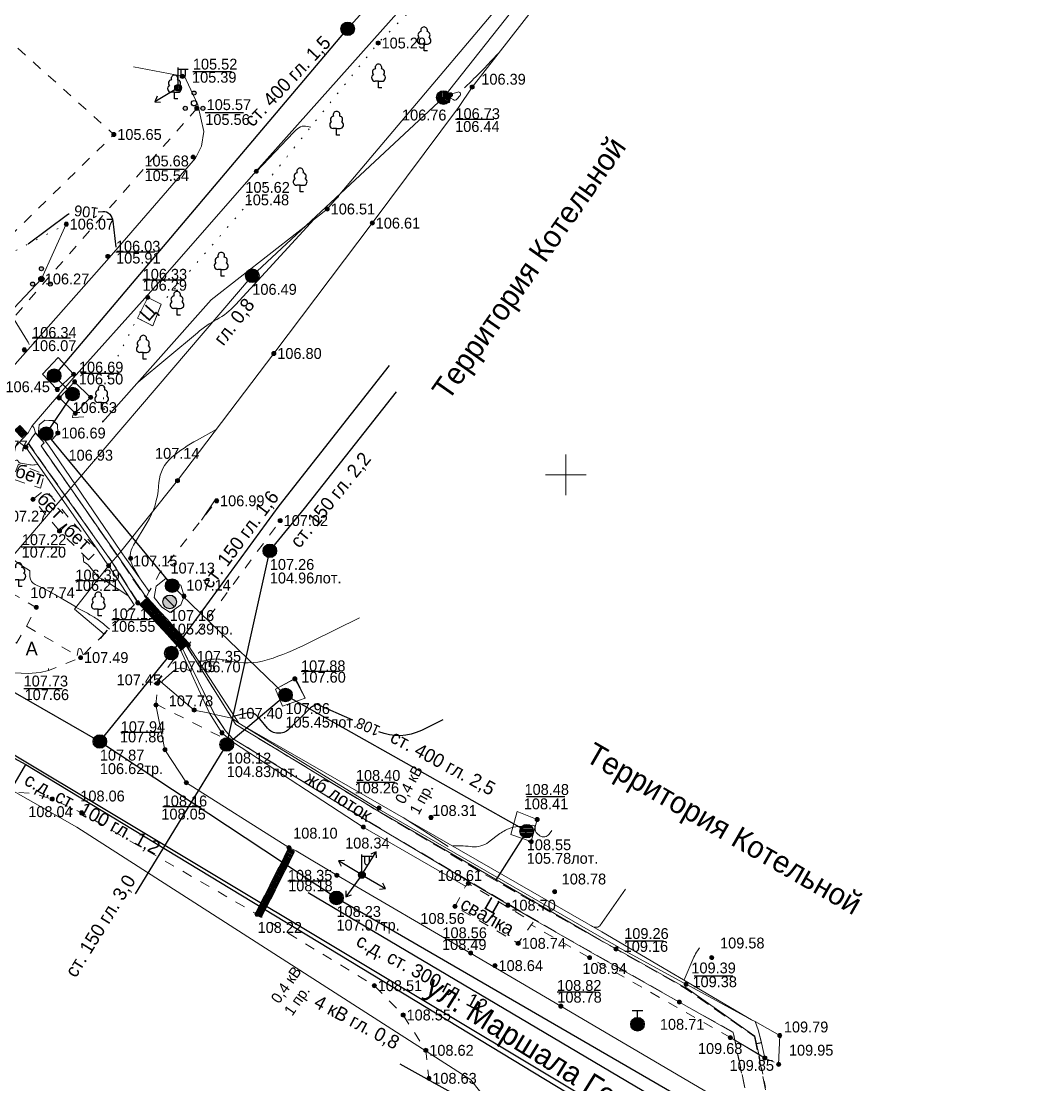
# Model space of a CAD drawing. Header units: metres. Extents: x 23748 to 47763, y 22346 to 44826.
# Drawn here: x 23909.9 to 23985.1, y 22655.1 to 22733.4 of the extents above; entities that cross this region are included whole.
import ezdxf

# ---------------------------------------------------------------- set-up
doc = ezdxf.new("R2010")
doc.units = ezdxf.units.M
for name, pattern in [('g5_01_5x1_5', [3, 1.5, -1.5]), ('g5_01x1', [2, 1, -1]), ('g5_02x1', [3, 2, -1]), ('g5_366', [1.7, 0.2, -1.5])]:
    doc.linetypes.add(name, pattern=pattern)
for name, color, linetype in [('02_Сетка', 7, 'Continuous'), ('06_Инженерно-технические сооружения', 7, 'Continuous'), ('07_Объекты электропередачи', 7, 'Continuous'), ('10_Границы покрытий и угодий', 7, 'Continuous'), ('11_Гидрография', 7, 'Continuous'), ('12_Рельеф', 7, 'Continuous'), ('13_Растительность', 7, 'Continuous'), ('14_Ограждения', 7, 'Continuous'), ('17_Топонимика', 7, 'Continuous'), ('19_Горизонтали', 7, 'Continuous'), ('30_Канализация', 7, 'Continuous'), ('31_Водопровод', 7, 'Continuous'), ('33_Газопровод', 7, 'Continuous'), ('35_Телефон', 7, 'Continuous'), ('38_Кабели высокого напряжения', 7, 'Continuous'), ('44_Крышки колодцев', 7, 'Continuous'), ('45_Номера колодцев', 7, 'Continuous'), ('61_Отметки высоты поверхности', 7, 'Continuous')]:
    doc.layers.add(name, color=color, linetype=linetype)
doc.styles.add('LIKE11', font='bm431.shx')
doc.styles.add('LIKE14', font='p131.shx')
doc.styles.add('LIKE17', font='d431.shx')
doc.styles.add('LIKE32', font='peteri.shx')
doc.styles.add('LIKE36', font='pragmai.shx')
doc.styles.add('Line_GUGK', font='bm431.ttf', dxfattribs={"height": 1})
doc.styles.get("Standard").update_dxf_attribs({"font": 'SPDS.shx', "oblique": 15, "height": 2})
doc.linetypes.add('g5_084b', pattern='A,0.001,[18,GUGK_2005.shx,S=10,R=180.000005,X=0,Y=0],1,[18,GUGK_2005.shx,S=30,R=180.000005,X=0,Y=0],1', length=2.001)
doc.linetypes.add('g5_119_1', pattern='A,8,-2,[31,GUGK_2005.shx,S=0.2,R=0,X=0,Y=0],0.7,[31,GUGK_2005.shx,S=0.16,R=0,X=0,Y=0],6.6,[31,GUGK_2005.shx,S=0.16,R=180.000005,X=0,Y=0],0.7,[31,GUGK_2005.shx,S=0.2,R=180.000005,X=0,Y=0],-2', length=20)
doc.linetypes.add('g5_122_g', pattern='A,2,-2,3,-0.6,["Г",Line_GUGK,S=2,R=0,X=0,Y=-1],-2.8,3,-2,8,-2,8,-2,6', length=41.4)
doc.linetypes.add('g5_122_k', pattern='A,2,-2,3,-0.6,["К",Line_GUGK,S=2,R=0,X=0,Y=-1],-3,3,-2,8,-2,8,-2,6', length=41.6)
doc.linetypes.add('g5_122_kl', pattern='A,2,-2,3,-0.6,["Кл",Line_GUGK,S=2,R=0,X=0,Y=-1],-5,3,-2,8,-2,8,-2,6', length=43.6)
doc.linetypes.add('g5_122_v', pattern='A,2,-2,3,-0.6,["В",Line_GUGK,S=2,R=0,X=0,Y=-1],-2.8,3,-2,8,-2,8,-2,6', length=41.4)
doc.linetypes.add('g5_133_t', pattern='A,4,[27,GUGK_2005.shx,S=0.8,R=0,X=0,Y=0],4,-2', length=10)
doc.linetypes.add('g5_474_1a', pattern='A,2,-0.5,[28,GUGK_2005.shx,S=2,R=0,X=0,Y=0],-0.5,2', length=5)
doc.linetypes.add('g5_476_3', pattern='A,2.5,[30,GUGK_2005.shx,S=2,R=0,X=0,Y=0],5,[30,GUGK_2005.shx,S=2,R=180.000005,X=0,Y=0],2.5', length=10)

# ---------------------------------------------------------------- blocks, each defined once
blk = doc.blocks.new('g5_115_1')
at = {"color": 0, "flags": 128}
for points in [[(0, 0), (4, 0)], [(3.29, -0.5), (4, 0), (3.29, 0.5)]]:
    blk.add_lwpolyline(points, dxfattribs=at)
blk = doc.blocks.new('g5_128a')
h = blk.add_hatch(color=255)
h.paths.add_polyline_path([(-0.325, 0.425), (-0.675, 0.425), (-0.675, -0.425), (-0.325, -0.425)])
h.paths.add_polyline_path([(0.175, 0.425), (-0.175, 0.425), (-0.175, -0.425), (0.175, -0.425)])
h.paths.add_polyline_path([(0.675, 0.425), (0.325, 0.425), (0.325, -0.425), (0.675, -0.425)])
at = {"color": 0, "flags": 128}
blk.add_lwpolyline([(-0.75, -0.5), (0.75, -0.5), (0.75, 0.5), (-0.75, 0.5)], close=True, dxfattribs=at)
for points in [[(-0.25, -0.5), (-0.25, 0.5)], [(0.25, -0.5), (0.25, 0.5)]]:
    blk.add_lwpolyline(points, dxfattribs=at)
blk = doc.blocks.new('g5_304_4')
h = blk.add_hatch(color=255)
edge = h.paths.add_edge_path()
edge.add_arc((0, 0), 0.925, 0, 360)
at = {"color": 0}
for p, q in [((-0.8, 2), (0.8, 2)), ((0, 1), (0, 2))]:
    blk.add_line(p, q, dxfattribs=at)
blk.add_circle((0, 0), 1, dxfattribs=at)
blk = doc.blocks.new('g5_110_1c')
h = blk.add_hatch(color=255)
edge = h.paths.add_edge_path()
edge.add_arc((0, 0), 0.425, 0, 360)
edge = h.paths.add_edge_path(flags=16)
edge.add_arc((0, 0), 0.195, 0, 360)
h = blk.add_hatch(color=0)
edge = h.paths.add_edge_path()
edge.add_arc((0, 0), 0.12, 0, 360)
at = {"color": 0}
for p, q in [((0, 0.5), (0, 3)), ((0, 2.75), (1.5, 2.75))]:
    blk.add_line(p, q, dxfattribs=at)
at = {"color": 0, "flags": 128}
blk.add_lwpolyline([(0.4, 2.75), (0.4, 1.86, 1.040016), (1.1, 1.86), (1.1, 2.75)], format="xyb", dxfattribs=at)
at = {"color": 0}
for radius in [0.5, 0.12]:
    blk.add_circle((0, 0), radius, dxfattribs=at)
blk = doc.blocks.new('g5_117v')
h = blk.add_hatch(color=255)
h.paths.add_polyline_path([(-0.92, 0.07), (0.92, 0.07, 0.921954)])
h.paths.add_polyline_path([(0.92, -0.07), (-0.92, -0.07, 0.921954)])
at = {"color": 0}
blk.add_line((-1, 0), (1, 0), dxfattribs=at)
blk.add_circle((0, 0), 1, dxfattribs=at)
at = {"style": 'LIKE11', "flags": 8}
for tag, p in [('Номер', (0, 1.7)), ('Отметка кольца люка', (0, -2.8)), ('Отметка земли (возле него)', (0, -4.8)), ('Верх прокладки', (0, -6.8)), ('Низ прокладки', (0, -8.8))]:
    blk.add_attdef(tag, p, '', height=1.6, dxfattribs=at)
blk = doc.blocks.new('g5_117kl')
h = blk.add_hatch(color=255)
h.paths.add_polyline_path([(0.84, 0.4, 0.633652), (-0.84, 0.4)])
h.paths.add_polyline_path([(-0.89, 0.24, 0.067116), (-0.93, 0, 0.067116), (-0.89, -0.24), (0.89, -0.24, 0.067116), (0.93, 0, 0.067116), (0.89, 0.24)])
h.paths.add_polyline_path([(-0.84, -0.4, 0.633652), (0.84, -0.4)])
at = {"color": 0}
for p, q in [((-0.95, 0.32), (0.95, 0.32)), ((-0.95, -0.32), (0.95, -0.32))]:
    blk.add_line(p, q, dxfattribs=at)
blk.add_circle((0, 0), 1, dxfattribs=at)
at = {"style": 'LIKE11', "flags": 8}
for tag, p in [('Номер', (0, 1.7)), ('Отметка кольца люка', (0, -2.8)), ('Отметка земли (возле него)', (0, -4.8)), ('Верх прокладки', (0, -6.8)), ('Низ прокладки', (0, -8.8))]:
    blk.add_attdef(tag, p, '', height=1.6, dxfattribs=at)
blk = doc.blocks.new('g5_117kb')
h = blk.add_hatch(color=255)
h.paths.add_polyline_path([(0.07, 0.07), (0.92, 0.07, 0.367426), (0.07, 0.92)])
h.paths.add_polyline_path([(-0.08, 0.92, 0.367426), (-0.92, 0.07), (-0.08, 0.07)])
h.paths.add_polyline_path([(-0.08, -0.08), (-0.92, -0.08, 0.367426), (-0.08, -0.92)])
h.paths.add_polyline_path([(0.07, -0.92, 0.367426), (0.92, -0.08), (0.07, -0.08)])
at = {"color": 0, "flags": 128}
for points in [[(-1, 0), (1, 0)], [(0, 1), (0, -1)]]:
    blk.add_lwpolyline(points, dxfattribs=at)
at = {"color": 0}
blk.add_circle((0, 0), 1, dxfattribs=at)
at = {"style": 'LIKE11', "flags": 8}
for tag, p in [('Номер', (0, 1.7)), ('Отметка кольца люка', (0, -2.8)), ('Отметка земли (возле него)', (0, -4.8)), ('Верх прокладки', (0, -6.8)), ('Низ прокладки', (0, -8.8))]:
    blk.add_attdef(tag, p, '', height=1.6, dxfattribs=at)
blk = doc.blocks.new('g5_117')
h = blk.add_hatch(color=255)
h.paths.add_polyline_path([(-0.6, 0.7), (0.7, -0.6, 0.177899), (0.93, 0, 0.639215)])
h.paths.add_polyline_path([(-0.7, 0.6, 0.177899), (-0.93, 0, 0.639215), (0.6, -0.7)])
at = {"color": 0, "flags": 128}
blk.add_lwpolyline([(0.71, -0.71), (-0.71, 0.71)], dxfattribs=at)
at = {"color": 0}
blk.add_circle((0, 0), 1, dxfattribs=at)
at = {"style": 'LIKE11', "flags": 8}
for tag, p, height in [('Номер', (0, 1.7), 1.6), ('Текст', (1.78, -0.8), 2), ('Отметка кольца люка', (0, -2.8), 1.6), ('Отметка земли (возле него)', (0, -4.8), 1.6), ('Верх прокладки', (0, -6.8), 1.6), ('Низ прокладки', (0, -8.8), 1.6)]:
    blk.add_attdef(tag, p, '', height=height, dxfattribs=at)
blk = doc.blocks.new('g5_388_1')
at = {"color": 0, "flags": 128}
blk.add_lwpolyline([(0, 0.99), (0.51, 0.99, 0.798042), (0.73, 1.95, 0.636328), (0.46, 2.81, 0.533064), (0, 3.5, 0.533064), (-0.46, 2.81, 0.636328), (-0.73, 1.95, 0.798042), (-0.51, 0.99)], format="xyb", dxfattribs=at)
for points in [[(0, 0.99), (-0.51, 0.99)], [(0.5, 0), (0, 0), (0, 0.99)]]:
    blk.add_lwpolyline(points, dxfattribs=at)
at = {"style": 'LIKE11', "flags": 8}
for tag, p in [('Описание', (-14.19, 0.84)), ('Метрические данные', (1.49, 0.46))]:
    blk.add_attdef(tag, p, '', height=2, dxfattribs=at)
blk = doc.blocks.new('g5_117sv')
h = blk.add_hatch(color=255)
h.paths.add_polyline_path([(-0.08, 0.92, 0.390634), (-0.93, 0, 0.11106), (-0.84, -0.4), (-0.08, 0.04)])
h.paths.add_polyline_path([(0.07, 0.04), (0.84, -0.4, 0.11106), (0.92, 0, 0.390634), (0.07, 0.92)])
h.paths.add_polyline_path([(-0.76, -0.53, 0.524447), (0.76, -0.53), (0, -0.09)])
at = {"color": 0, "flags": 128}
for points in [[(0, 1), (0, 0)], [(0, 0), (-0.87, -0.5)], [(0.87, -0.5), (0, 0)]]:
    blk.add_lwpolyline(points, dxfattribs=at)
at = {"color": 0}
blk.add_circle((0, 0), 1, dxfattribs=at)
at = {"style": 'LIKE11', "flags": 8}
for tag, p in [('Номер', (0, 1.7)), ('Отметка кольца люка', (0, -2.8)), ('Отметка земли (возле него)', (0, -4.8)), ('Верх прокладки', (0, -6.8)), ('Низ прокладки', (0, -8.8))]:
    blk.add_attdef(tag, p, '', height=1.6, dxfattribs=at)
blk = doc.blocks.new('g5_395_1')
h = blk.add_hatch(color=0)
h.paths.add_polyline_path([(0.3, 1.5, 1), (-0.3, 1.5, 1)])
h.paths.add_polyline_path([(-1.6, -0.75, 1), (-1, -0.75, 1)])
h.paths.add_polyline_path([(1.6, -0.75, 1), (1, -0.75, 1)])
at = {"color": 0}
for centre, radius in [((0, 1.5), 0.3), ((0, 0), 0.4), ((-1.3, -0.75), 0.3), ((1.3, -0.75), 0.3)]:
    blk.add_circle(centre, radius, dxfattribs=at)
blk = doc.blocks.new('g5_475_5')
at = {"color": 0, "flags": 128}
blk.add_lwpolyline([(0, -0.8), (0, 0.8)], dxfattribs=at)
blk = doc.blocks.new('g5_118')
h = blk.add_hatch(color=255)
edge = h.paths.add_edge_path()
edge.add_arc((0, 0), 0.925, 0, 360)
at = {"color": 0}
blk.add_circle((0, 0), 1, dxfattribs=at)
at = {"style": 'LIKE11', "flags": 8}
for tag, p in [('Номер', (0, 1.7)), ('Отметка кольца люка', (0, -2.8)), ('Отметка земли (возле него)', (0, -4.8)), ('Верх прокладки', (0, -6.8)), ('Низ прокладки', (0, -8.8))]:
    blk.add_attdef(tag, p, '', height=1.6, dxfattribs=at)
blk = doc.blocks.new('g5_012')
at = {"color": 92, "linetype": 'ByBlock', "lineweight": -2}
for p, q in [((0, -3), (0, 3)), ((-3, 0), (3, 0))]:
    blk.add_line(p, q, dxfattribs=at)
blk = doc.blocks.new('g5_330')
at = {"linetype": 'ByBlock'}
blk.add_hatch(color=0, dxfattribs=at).paths.add_polyline_path([(-0.3, 0, 1), (0.3, 0, 1)])
at = {"color": 0, "linetype": 'ByBlock', "lineweight": -2}
blk.add_circle((0, 0), 0.3, dxfattribs=at)
at = {"color": 0, "linetype": 'ByBlock', "lineweight": 15, "flags": 12}
for tag, p in [('number', (-7.62, -0.8)), ('z', (0.5, -0.8))]:
    blk.add_attdef(tag, p, '', height=1.6, dxfattribs=at)

msp = doc.modelspace()

# ---------------------------------------------------------------- linework, layer by layer
at = {"layer": '06_Инженерно-технические сооружения', "color": 7, "linetype": 'Continuous', "lineweight": 20, "ltscale": 0.5, "flags": 128}
for points in [[(23940.673, 22728.119), (23941.112, 22728.204), (23941.515, 22727.974), (23941.45, 22727.42), (23940.97, 22727.298), (23940.562, 22727.551), (23940.673, 22728.119)], [(23919.218, 22713.059), (23920.22, 22712.564), (23919.606, 22710.955), (23918.458, 22711.537), (23919.218, 22713.059)], [(23909.768, 22702.398), (23909.869, 22702.308), (23910.247, 22702.037), (23910.408, 22702.297), (23910.43, 22702.326), (23910.738, 22702.792), (23910.95, 22703.094), (23910.827, 22703.475), (23910.7, 22703.603)], [(23911.516, 22702.602), (23911.606, 22702.604), (23912.218, 22702.619), (23912.606, 22703.073), (23912.587, 22703.704), (23912.248, 22703.996), (23911.635, 22704.02), (23911.219, 22703.682), (23911.141, 22702.953), (23911.516, 22702.602)], [(23911.385, 22702.136), (23911.597, 22702.345), (23910.95, 22703.094)], [(23910.247, 22702.037), (23915.552, 22694.441), (23916.334, 22693.305), (23916.346, 22693.287), (23918.212, 22690.414)], [(23918.487, 22690.572), (23916.577, 22693.583), (23911.884, 22700.227), (23910.408, 22702.297)], [(23911.385, 22702.136), (23916.991, 22694.055), (23919.093, 22690.992)], [(23911.606, 22702.604), (23911.915, 22702.188), (23917.229, 22694.363), (23919.332, 22691.405)], [(23919.682, 22690.976), (23919.847, 22691.801), (23920.551, 22692.359), (23921.661, 22691.871), (23921.893, 22691.066), (23921.668, 22690.419), (23920.878, 22689.852), (23920.254, 22690.263), (23919.682, 22690.976)], [(23922.071, 22687.433), (23921.892, 22687.674), (23919.093, 22690.992)], [(23921.75, 22687.25), (23921.662, 22687.333), (23918.487, 22690.572)], [(23942.623, 22669.723), (23935.086, 22674.061), (23925.54, 22680.286), (23924.686, 22681.003), (23923.774, 22682.438), (23921.644, 22687.117)], [(23921.75, 22687.25), (23924.131, 22682.353), (23924.937, 22681.152), (23925.454, 22680.581), (23935.45, 22674.471), (23942.861, 22670.065), (23947.768, 22667.18), (23951.957, 22664.789), (23962.324, 22658.948), (23962.44, 22658.38)], [(23963.688, 22659.876), (23963.951, 22659.751), (23964.16, 22659.141), (23964.401, 22658.196), (23964.046, 22658.13), (23963.929, 22658.66), (23958.761, 22662.289), (23958.74, 22662.287), (23953.755, 22665.064), (23953.709, 22665.092), (23952.517, 22665.765), (23936.165, 22675.258), (23925.708, 22681.625), (23925.418, 22682.088), (23922.071, 22687.433), (23922.208, 22687.454)], [(23963.951, 22659.751), (23963.688, 22659.876), (23958.904, 22662.466), (23958.891, 22662.478), (23953.857, 22665.223), (23953.814, 22665.265), (23952.627, 22665.943), (23936.247, 22675.388), (23925.929, 22681.72), (23922.208, 22687.454)], [(23928.634, 22684.222), (23930.094, 22685.019), (23930.81, 22683.549)], [(23945.944, 22673.514), (23947.461, 22672.99), (23947.894, 22674.619), (23946.43, 22675.218), (23945.944, 22673.514)], [(23964.411, 22658.184), (23964.179, 22659.138), (23963.951, 22659.751)], [(23964.658, 22657.059), (23964.206, 22657.338), (23964.167, 22657.358), (23962.457, 22658.371), (23962.44, 22658.38), (23962.118, 22658.562)], [(23964.658, 22657.059), (23964.411, 22658.184), (23964.048, 22658.112), (23964.206, 22657.338)]]:
    msp.add_lwpolyline(points, dxfattribs=at)
at = {"layer": '06_Инженерно-технические сооружения', "color": 7, "linetype": 'g5_01x1', "lineweight": 20, "ltscale": 0.5, "flags": 128}
for points in [[(23962.44, 22658.38), (23965.625, 22643.135)], [(23964.206, 22657.338), (23967.256, 22642.064)]]:
    msp.add_lwpolyline(points, dxfattribs=at)
at = {"layer": '10_Границы покрытий и угодий', "color": 7, "linetype": 'Continuous', "lineweight": 20, "ltscale": 0.5, "flags": 128}
for points in [[(23927.21, 22722.344), (23937.961, 22734.399), (23941.797, 22738.693), (23945.292, 22742.661), (23946.591, 22744.149), (23955.434, 22754.334), (23962.959, 22762.804), (23966.97, 22767.284), (23965.217, 22771.27), (23963.519, 22775.298), (23955.967, 22773.473), (23954.565, 22772.97), (23950.126, 22770.977)], [(23921.887, 22729.438), (23922.916, 22727.228), (23923.361, 22725.264), (23923.185, 22724.202), (23922.728, 22723.303), (23916.378, 22715.973), (23910.215, 22708.993), (23899.83, 22697.323), (23895.586, 22694.519), (23894.022, 22694.365), (23891.547, 22694.818), (23889.732, 22695.769)], [(23911.924, 22685.596), (23911.293, 22685.443), (23910.414, 22685.371), (23909.893, 22685.395), (23908.885, 22685.441), (23907.822, 22685.611), (23906.875, 22685.912), (23905.254, 22686.798), (23903.355, 22688.76), (23902.544, 22690.69), (23902.45, 22692.776), (23902.562, 22693.405), (23903.732, 22695.568), (23904.336, 22696.325), (23909.768, 22702.398), (23909.975, 22702.624), (23910.406, 22703.081), (23910.7, 22703.603), (23913.725, 22707.112), (23919.44, 22713.487), (23927.21, 22722.344)], [(23984.907, 22640.13), (23969.679, 22649.105), (23969.175, 22649.394), (23949.634, 22660.877), (23942.989, 22664.787), (23933.141, 22670.519), (23930.155, 22672.314), (23929.619, 22672.553), (23922.063, 22677.325), (23920.482, 22679.759), (23919.827, 22683.055)], [(23962.118, 22658.562), (23964.658, 22657.059)]]:
    msp.add_lwpolyline(points, dxfattribs=at)
at = {"layer": '10_Границы покрытий и угодий', "color": 7, "linetype": 'g5_01_5x1_5', "lineweight": 20, "ltscale": 0.5, "flags": 128}
for points in [[(23909.66, 22731.402), (23916.726, 22725.053), (23906.3, 22714.848), (23897.678, 22706.966), (23891.891, 22711.564)], [(23922.838, 22726.979), (23914.305, 22717.236), (23908.365, 22710.445), (23898.393, 22699.108), (23897.048, 22698.035), (23894.629, 22697.491), (23891.331, 22698.435)], [(23911.32, 22699.01), (23911.623, 22700.055), (23909.692, 22700.786), (23909.289, 22699.69), (23911.32, 22699.01)], [(23912.648, 22695.942), (23913.586, 22696.621), (23911.687, 22698.912), (23910.769, 22698.19), (23912.648, 22695.942)], [(23919.093, 22690.992), (23919.332, 22691.405), (23920.081, 22692.745), (23924.294, 22698.085)], [(23914.863, 22693.728), (23912.723, 22695.855), (23913.586, 22696.621), (23915.552, 22694.441), (23914.863, 22693.728)], [(23921.892, 22687.674), (23922.071, 22687.433), (23922.208, 22687.454), (23928.974, 22696.628)], [(23910.297, 22688.844), (23911.013, 22690.233), (23905.842, 22693.248), (23905.184, 22692.093), (23904.35, 22690.665), (23909.567, 22687.61), (23910.297, 22688.844)], [(23911.916, 22685.739), (23911.924, 22685.596), (23914.274, 22686.542), (23916.009, 22688.258), (23918.212, 22690.414), (23918.487, 22690.572)], [(23910.297, 22688.844), (23914.274, 22686.542)], [(23919.827, 22683.055), (23919.937, 22684.654), (23920.009, 22684.892), (23921.644, 22687.117), (23921.662, 22687.333)], [(23919.827, 22683.055), (23919.998, 22683.03), (23924.657, 22680.684), (23925.54, 22680.286)], [(23903.798, 22676.184), (23904.844, 22676.486), (23907.54, 22676.742), (23910.76, 22676.55), (23912.186, 22676.125), (23914.35, 22675.11), (23927.264, 22667.654), (23935.906, 22662.387), (23938.025, 22660.227), (23939.699, 22657.626), (23939.922, 22655.564)], [(23941.843, 22668.223), (23942.623, 22669.723), (23942.827, 22669.917), (23947.596, 22667.045), (23947.458, 22666.872), (23946.493, 22665.501), (23941.843, 22668.223)], [(23962.118, 22658.562), (23951.754, 22664.453), (23947.458, 22666.872)], [(23964.658, 22657.059), (23965.674, 22656.591)]]:
    msp.add_lwpolyline(points, dxfattribs=at)
at = {"layer": '11_Гидрография', "color": 92, "linetype": 'g5_02x1', "lineweight": 20, "ltscale": 0.5, "flags": 128}
for points in [[(23910.738, 22702.792), (23910.962, 22703.063), (23911.584, 22702.349), (23911.365, 22702.133), (23916.977, 22694.05), (23916.983, 22694.045), (23919.043, 22690.996)], [(23918.513, 22690.594), (23916.586, 22693.594), (23916.567, 22693.615), (23910.43, 22702.326)], [(23919.043, 22690.996), (23922.058, 22687.44), (23925.41, 22682.09), (23925.703, 22681.621), (23935.972, 22675.365), (23943.425, 22670.935), (23949.827, 22667.256), (23953.699, 22665.087), (23958.819, 22662.186), (23963.907, 22658.645)], [(23962.335, 22658.954), (23958.37, 22661.179), (23953.405, 22664.003), (23949.174, 22666.392), (23942.926, 22670.054), (23935.579, 22674.417), (23925.453, 22680.595), (23924.946, 22681.155), (23924.166, 22682.344), (23921.756, 22687.252), (23918.513, 22690.594)], [(23965.644, 22643.116), (23962.457, 22658.371), (23962.335, 22658.954)], [(23963.907, 22658.645), (23964.167, 22657.358), (23967.252, 22642.065)]]:
    msp.add_lwpolyline(points, dxfattribs=at)
at = {"layer": '12_Рельеф', "color": 7, "linetype": 'g5_366', "lineweight": 20, "ltscale": 0.5, "flags": 128}
for points in [[(23915.89, 22703.879), (23915.993, 22706.723), (23918.458, 22711.537), (23919.606, 22710.955), (23920.22, 22712.564), (23928.166, 22721.785), (23936.184, 22731.786), (23938.55, 22734.162), (23948.566, 22742.597), (23957.077, 22754.022), (23959.432, 22757.824), (23965.763, 22765.729), (23967.158, 22767.25), (23979.148, 22778.756)], [(23897.678, 22706.966), (23906.3, 22714.848), (23913.22, 22718.454)]]:
    msp.add_lwpolyline(points, dxfattribs=at)
at = {"layer": '12_Рельеф', "color": 7, "linetype": 'g5_084b', "lineweight": 20, "ltscale": 0.5, "flags": 128}
for points in [[(23979.518, 22772.435), (23970.189, 22762.586), (23962.498, 22755.78), (23960.769, 22754.071), (23959.7, 22751.804), (23954.5, 22746.683), (23950.81, 22741.334), (23932.441, 22719.567), (23923.889, 22712.876), (23915.89, 22703.879)], [(23913.22, 22718.454), (23911.39, 22714.418), (23907.328, 22710.134), (23900.388, 22703.04), (23895.59, 22699.898), (23890.701, 22701.866)]]:
    msp.add_lwpolyline(points, dxfattribs=at)
at = {"layer": '14_Ограждения', "color": 7, "linetype": 'g5_476_3', "lineweight": 20, "ltscale": 0.5, "flags": 128}
msp.add_lwpolyline([(23979.518, 22772.435), (23970.189, 22762.586), (23963.577, 22755.673), (23961.929, 22753.412), (23960.23, 22751.31), (23950.638, 22738.558), (23949.626, 22736.936), (23943.107, 22728.547), (23942.11, 22727.052), (23935.757, 22718.529), (23928.507, 22708.93), (23921.409, 22699.567), (23917.229, 22694.363), (23916.991, 22694.055), (23916.983, 22694.045), (23916.586, 22693.594), (23916.577, 22693.583), (23916.334, 22693.305), (23913.818, 22690.102), (23916.009, 22688.258)], dxfattribs=at)
at = {"layer": '14_Ограждения', "color": 7, "linetype": 'g5_474_1a', "lineweight": 20, "ltscale": 0.5, "flags": 128}
msp.add_lwpolyline([(23920.009, 22684.892), (23922.636, 22682.681), (23923.774, 22682.438), (23924.131, 22682.353), (23924.166, 22682.344), (23925.41, 22682.09), (23925.418, 22682.088), (23925.929, 22681.72), (23952.662, 22666.351), (23963.688, 22659.876), (23963.951, 22659.751), (23965.759, 22658.72), (23965.674, 22656.591)], dxfattribs=at)
at = {"layer": '19_Горизонтали', "color": 32, "linetype": 'Continuous', "lineweight": 20, "ltscale": 0.5, "flags": 128}
for points, elevation in [([(23942.533, 22728.498), (23943.097, 22729.03, 0.01459), (23944.194, 22730.128), (23945, 22730.983)], 106.5), ([(23941.507, 22728.017), (23942.05, 22728.18, -0.748697), (23942.215, 22727.924), (23941.988, 22727.66, -0.38021), (23941.704, 22727.621), (23941.545, 22727.728)], 106.5), ([(23927.23, 22722.328), (23929.961, 22725.203, -0.041216), (23930.355, 22725.554), (23930.355, 22725.554, -0.207444), (23930.827, 22725.668), (23931.224, 22725.599)], 105.5), ([(23933.296, 22720.472), (23933.198, 22720.403, 0.058887), (23933.019, 22720.243), (23932.853, 22720.055)], 106.5), ([(23918.504, 22706.819), (23922.872, 22710.461, -0.048741), (23924.311, 22711.44), (23924.311, 22711.44, 0.081815), (23925.67, 22712.503), (23931.483, 22718.817)], 106.5), ([(23907.002, 22709.801), (23907.303, 22710.009, 0.009229), (23907.896, 22710.435), (23908.638, 22710.99, 0.034437), (23908.946, 22711.255), (23908.996, 22711.305, -0.059292), (23909.205, 22711.467), (23909.205, 22711.467, -0.410553), (23909.39, 22711.423), (23910.377, 22709.832, -0.055892), (23910.453, 22709.672), (23910.482, 22709.587)], 106.5), ([(23914.507, 22704.271), (23913.728, 22704.224, -0.529755), (23913.68, 22704.287), (23913.694, 22704.33, 0.156987), (23913.695, 22704.377), (23913.687, 22704.4)], 106.5), ([(23924.257, 22703.323), (23922.858, 22702.559, 0.048741), (23920.997, 22701.292), (23920.997, 22701.292, 0.203244), (23920.045, 22699.44), (23920.023, 22699.139, -0.118601), (23919.173, 22696.485), (23918.16, 22694.818, 0.270912), (23918.134, 22693.255), (23918.578, 22692.466)], 107), ([(23911.136, 22700.757), (23910.939, 22700.731, -0.073222), (23910.545, 22700.737), (23909.891, 22700.843, -0.16387), (23909.765, 22700.909), (23909.765, 22700.909, -0.032062), (23909.668, 22701.025), (23909.659, 22701.038, 0.369212), (23909.522, 22701.07), (23908.054, 22700.313)], 107), ([(23904.623, 22695.804), (23906.085, 22695.596, -0.145087), (23908.451, 22694.51), (23908.995, 22694.035, 0.039208), (23910.01, 22693.279), (23910.512, 22692.964, -0.325213), (23910.537, 22692.901), (23910.537, 22692.901, 0.076674), (23910.53, 22692.818), (23910.549, 22692.475, 0.273619), (23910.92, 22691.924), (23911.387, 22691.701, -0.025449), (23912.974, 22690.843), (23913.841, 22690.316, -0.083165), (23913.899, 22690.266), (23913.899, 22690.266, 0.105779), (23913.958, 22690.219), (23914.304, 22690.049, -0.018978), (23915.05, 22689.647), (23915.279, 22689.512, -0.048462), (23916.043, 22688.955), (23916.399, 22688.639)], 107.5), ([(23917.766, 22691.101), (23916.331, 22692.056, 0.032077), (23915.89, 22692.31), (23915.679, 22692.415, 0.247515), (23915.643, 22692.414), (23915.643, 22692.414, -0.362139), (23915.613, 22692.419), (23914.831, 22693.361, 0.083164), (23914.703, 22693.472), (23914.698, 22693.475, 0.025464), (23914.559, 22693.55), (23914.559, 22693.55, -0.273634), (23914.483, 22693.663), (23914.455, 22694.133)], 107), ([(23923.006, 22686.224), (23923.559, 22686.36, -0.105519), (23924.671, 22686.396), (23925.55, 22686.237, 0.132483), (23928.364, 22686.476), (23928.444, 22686.506, 0.028128), (23931.286, 22687.722), (23934.809, 22689.471)], 107.5), ([(23914.47, 22686.736), (23914.308, 22687.137, 0.768144), (23914.088, 22687.11), (23914.029, 22686.684)], 107.5), ([(23920.333, 22684.619), (23920.292, 22684.711, -0.333113), (23920.328, 22684.866), (23921.2, 22685.605, -0.278389), (23921.944, 22685.725), (23922.352, 22685.56)], 107.5), ([(23948.965, 22673.81), (23948.779, 22673.546, -0.194088), (23948.461, 22673.341), (23948.461, 22673.341, -0.213119), (23948.099, 22673.427), (23947.898, 22673.58, -0.286156), (23947.743, 22673.988), (23947.743, 22673.988, 0.525864), (23947.54, 22674.196), (23947.385, 22674.169, -0.041836), (23946.562, 22674.098), (23946.543, 22674.098, 0.112725), (23945.72, 22673.907), (23945.669, 22673.882, 0.051488), (23944.839, 22673.367), (23944.308, 22672.957, -0.193099), (23943.107, 22672.617), (23942.817, 22672.648, 0.028252), (23942.058, 22672.685), (23941.677, 22672.682)], 108.5), ([(23951.886, 22666.797), (23951.976, 22666.739, 0.147919), (23952.162, 22666.686), (23952.168, 22666.687, 0.042894), (23952.357, 22666.706), (23952.357, 22666.706, 0.194084), (23952.505, 22666.801), (23954.407, 22669.492)], 109), ([(23958.725, 22662.813), (23959.438, 22664.496, -0.053642), (23959.695, 22664.957), (23959.849, 22665.174)], 109.5)]:
    msp.add_lwpolyline(points, format="xyb", dxfattribs=dict(at, elevation=elevation))
for points, elevation in [([(23921.777, 22729.349), (23918.18, 22730.034)], 105.5), ([(23912.692, 22705.657), (23912.695, 22705.655)], 106.5), ([(23924.184, 22698.151), (23923.176, 22696.668)], 107), ([(23913.926, 22690.238), (23913.924, 22690.236)], 107.5), ([(23914.114, 22686.477), (23914.156, 22686.502)], 107.5), ([(23938.02, 22674.769), (23941.333, 22672.644)], 108.5), ([(23942.993, 22664.809), (23943.142, 22664.709)], 108.5)]:
    msp.add_lwpolyline(points, dxfattribs=dict(at, elevation=elevation))
at = {"layer": '19_Горизонтали', "color": 32, "linetype": 'Continuous', "lineweight": 20, "ltscale": 0.5, "elevation": 105.5, "flags": 128}
msp.add_lwpolyline([(23921.326, 22728.362, -0.251164), (23921.536, 22728.364), (23921.536, 22728.364, 0.612949), (23921.624, 22728.426), (23921.605, 22728.559, 0.660137), (23921.412, 22728.61), (23921.241, 22728.391, 0.814492), (23921.284, 22728.34)], format="xyb", close=True, dxfattribs=at)
at = {"layer": '19_Горизонтали', "color": 32, "linetype": 'Continuous', "lineweight": 30, "ltscale": 0.5, "flags": 128}
for points, elevation in [([(23910.418, 22716.994), (23913.309, 22719.157, -0.025919), (23913.425, 22719.235, -0.025919)], 106), ([(23915.582, 22719.358), (23915.91, 22719.388, -0.234555), (23916.422, 22719.191), (23916.422, 22719.191, -0.16084), (23916.66, 22718.662), (23916.86, 22716.749)], 106), ([(23934.319, 22681.933), (23931.645, 22683.113, 0.388533), (23931.486, 22683.06), (23931.473, 22683.035, -0.18986), (23931.35, 22682.934), (23931.35, 22682.934, 0.116176), (23931.207, 22682.847), (23929.609, 22681.27, -0.4411), (23928.039, 22681.352), (23927.478, 22682.034, 0.094081), (23927.051, 22682.391), (23927.051, 22682.391, 0.189676), (23926.528, 22682.461), (23925.597, 22682.231)], 108), ([(23940.938, 22681.954), (23939.369, 22681.175, -0.218934), (23936.246, 22681.082, -0.218934)], 108)]:
    msp.add_lwpolyline(points, format="xyb", dxfattribs=dict(at, elevation=elevation))
at = {"layer": '19_Горизонтали', "color": 32, "linetype": 'Continuous', "lineweight": 30, "ltscale": 0.5, "elevation": 106, "flags": 128}
msp.add_lwpolyline([(23921.506, 22714.056), (23921.35, 22714.098)], dxfattribs=at)
at = {"layer": '30_Канализация', "color": 42, "linetype": 'g5_122_kl', "lineweight": 30, "ltscale": 0.5, "flags": 128}
for points in [[(23913.679, 22705.945), (23912.332, 22707.296), (23933.941, 22732.832), (23956.545, 22757.924), (23960.539, 22762.332)], [(23913.679, 22705.945), (23911.742, 22703.028), (23921.023, 22691.835), (23929.361, 22683.786), (23947.126, 22673.761), (23944.829, 22670.128)]]:
    msp.add_lwpolyline(points, dxfattribs=at)
at = {"layer": '30_Канализация', "color": 7, "linetype": 'Continuous', "lineweight": 20, "ltscale": 0.5, "flags": 128}
for points in [[(23911.464, 22707.42), (23912.627, 22708.641), (23913.761, 22707.401), (23912.562, 22706.282), (23911.464, 22707.42)], [(23913.885, 22704.525), (23915.017, 22705.696), (23913.836, 22706.841), (23912.726, 22705.663), (23913.885, 22704.525)], [(23912.241, 22703.981), (23912.585, 22703.703), (23912.598, 22703.072), (23912.212, 22702.63), (23911.521, 22702.609), (23911.153, 22702.953), (23911.225, 22703.676), (23911.636, 22704.014), (23912.241, 22703.981)], [(23928.634, 22684.222), (23930.048, 22684.975), (23930.81, 22683.549), (23929.131, 22682.967), (23928.634, 22684.222)]]:
    msp.add_lwpolyline(points, dxfattribs=at)
at = {"layer": '30_Канализация', "color": 12, "linetype": 'g5_122_k', "lineweight": 30, "ltscale": 0.5, "flags": 128}
for points in [[(23930.761, 22697.517), (23937.538, 22706.108)], [(23925.039, 22680.143), (23928.209, 22694.401), (23930.761, 22697.517)], [(23918.327, 22669.138), (23925.039, 22680.143), (23929.361, 22683.786)], [(23937.786, 22656.638), (23941.548, 22654.534), (23962.177, 22642.165), (23979.021, 22632.483)]]:
    msp.add_lwpolyline(points, dxfattribs=at)
at = {"layer": '31_Водопровод', "color": 94, "linetype": 'g5_122_v', "lineweight": 30, "ltscale": 0.5, "flags": 128}
for points in [[(23915.694, 22680.364), (23920.96, 22686.872), (23928.906, 22697.71), (23937.024, 22708.053)], [(23887.907, 22696.303), (23915.694, 22680.364), (23933.117, 22668.848), (23985.12, 22638.726)], [(23931.037, 22669.241), (23984.481, 22637.618)]]:
    msp.add_lwpolyline(points, dxfattribs=at)
at = {"layer": '33_Газопровод', "color": 132, "linetype": 'g5_122_g', "lineweight": 30, "ltscale": 0.5, "flags": 128}
for points in [[(23889.186, 22691.487), (23983.884, 22634.719)], [(23890.763, 22687.524), (23903.037, 22682.58), (23910.239, 22678.659), (23983.543, 22634.251)], [(23906.659, 22672.565), (23910.239, 22678.659)]]:
    msp.add_lwpolyline(points, dxfattribs=at)
at = {"layer": '35_Телефон', "color": 6, "linetype": 'g5_133_t', "lineweight": 20, "ltscale": 0.5, "flags": 128}
msp.add_lwpolyline([(23897.308, 22680.033), (23926.919, 22714.653), (23940.988, 22727.773), (23962.405, 22754.848), (23979.526, 22776.982)], dxfattribs=at)
at = {"layer": '38_Кабели высокого напряжения', "color": 1, "linetype": 'g5_119_1', "lineweight": 20, "ltscale": 0.5, "flags": 128}
msp.add_lwpolyline([(23892.808, 22686.086), (23913.989, 22674.067), (23943.012, 22655.443), (23946.123, 22651.48), (23948.302, 22645.451)], dxfattribs=at)
at = {"layer": '61_Отметки высоты поверхности', "flags": 128}
for points in [[(23922.546, 22729.693), (23925.379, 22729.693)], [(23923.437, 22726.682), (23926.269, 22726.682)], [(23941.879, 22726.185), (23944.712, 22726.185)], [(23919.102, 22722.491), (23921.935, 22722.491)], [(23916.877, 22716.425), (23919.709, 22716.425)], [(23918.848, 22714.361), (23921.68, 22714.361)], [(23910.708, 22710.079), (23913.541, 22710.079)], [(23914.285, 22707.474), (23917.118, 22707.474)], [(23909.912, 22694.706), (23912.745, 22694.706)], [(23913.894, 22692.217), (23916.727, 22692.217)], [(23916.565, 22689.357), (23919.398, 22689.357)], [(23930.507, 22685.536), (23933.34, 22685.536)], [(23910.088, 22684.27), (23912.921, 22684.27)], [(23917.231, 22681.051), (23920.063, 22681.051)], [(23934.582, 22677.38), (23937.415, 22677.38)], [(23947.099, 22676.316), (23949.932, 22676.316)], [(23920.323, 22675.583), (23923.156, 22675.583)], [(23929.538, 22670.112), (23932.371, 22670.112)], [(23941.129, 22665.797), (23943.962, 22665.797)], [(23954.371, 22665.677), (23957.204, 22665.677)], [(23959.461, 22663.111), (23962.294, 22663.111)], [(23949.368, 22661.935), (23952.201, 22661.935)]]:
    msp.add_lwpolyline(points, dxfattribs=at)

# ---------------------------------------------------------------- block references
at = {"layer": '02_Сетка', "color": 92, "linetype": 'Continuous', "lineweight": 15, "ltscale": 0.5, "xscale": 0.5, "yscale": 0.5}
msp.add_blockref('g5_012', (23950, 22700), dxfattribs=at)
at = {"layer": '07_Объекты электропередачи', "color": 7, "linetype": 'Continuous', "lineweight": 20, "xscale": 0.5, "yscale": 0.5, "zscale": 0.5}
for p in [(23921.453, 22728.489, 105.489), (23934.989, 22670.541, 108.34)]:
    msp.add_blockref('g5_110_1c', p, dxfattribs=at)
for p, rotation in [((23921.453, 22728.489), 210.642419286168), ((23934.989, 22670.541, 108.34), 58.05034466163948), ((23934.989, 22670.541), 148.9621091184227), ((23934.989, 22670.541, 108.34), 233.8261713670773), ((23934.989, 22670.541), 329.8230867930158)]:
    msp.add_blockref('g5_115_1', p, dxfattribs=dict(at, rotation=rotation))
at = {"layer": '13_Растительность', "color": 92, "linetype": 'Continuous', "lineweight": 20, "xscale": 0.5, "yscale": 0.5, "zscale": 0.5}
for name, p in [('g5_388_1', (23939.564, 22731.219, 106.095)), ('g5_388_1', (23936.21, 22728.481, 105.804)), ('g5_388_1', (23921.19, 22727.671, 105.618)), ('g5_395_1', (23922.631, 22727.355, 105.558)), ('g5_388_1', (23933.122, 22725.004, 105.908)), ('g5_388_1', (23930.441, 22720.821, 106.163)), ('g5_388_1', (23924.629, 22714.62, 106.319)), ('g5_395_1', (23911.39, 22714.418, 106.272)), ('g5_388_1', (23921.377, 22711.755, 106.267)), ('g5_388_1', (23918.891, 22708.52, 106.546)), ('g5_388_1', (23915.822, 22704.834, 106.505)), ('g5_388_1', (23909.726, 22691.767, 107.608)), ('g5_388_1', (23915.579, 22689.615, 107.468))]:
    msp.add_blockref(name, p, dxfattribs=at)
at = {"layer": '14_Ограждения', "color": 7, "linetype": 'Continuous', "lineweight": 20, "xscale": 0.5, "yscale": 0.5, "zscale": 0.5}
for p, rotation in [((23916.009, 22688.258, 107.594), 319.9169082699094), ((23920.009, 22684.892, 107.46), 139.9169032609531)]:
    msp.add_blockref('g5_475_5', p, dxfattribs=dict(at, rotation=rotation))
at = {"layer": '31_Водопровод', "color": 7, "linetype": 'Continuous', "lineweight": 20, "xscale": 0.5, "yscale": 0.5, "zscale": 0.5}
msp.add_blockref('g5_304_4', (23955.28, 22659.547, 109.157), dxfattribs=at)
at = {"layer": '44_Крышки колодцев', "color": 7, "linetype": 'Continuous', "lineweight": 20, "xscale": 0.5, "yscale": 0.5, "zscale": 0.5}
for name, p in [('g5_117kb', (23933.941, 22732.832, 106.633)), ('g5_117sv', (23940.988, 22727.773, 106.755)), ('g5_117sv', (23926.919, 22714.653, 106.489)), ('g5_117kb', (23912.332, 22707.296, 106.452)), ('g5_117kb', (23913.679, 22705.945, 106.633)), ('g5_117kb', (23911.742, 22703.028, 106.931)), ('g5_117kb', (23928.209, 22694.401, 107.26)), ('g5_117kl', (23921.023, 22691.835, 107.132)), ('g5_117', (23920.84, 22690.64, 107.161)), ('g5_118', (23920.96, 22686.872, 107.45)), ('g5_117kb', (23929.361, 22683.786, 107.956)), ('g5_117v', (23915.694, 22680.364, 107.87)), ('g5_117kb', (23925.039, 22680.143, 108.12)), ('g5_117kl', (23947.126, 22673.761, 108.548)), ('g5_117v', (23933.117, 22668.848, 108.228))]:
    msp.add_blockref(name, p, dxfattribs=at)
for p, rotation in [((23909.872, 22703.184, 106.658), 312.5976502345671), ((23919.087, 22690.517, 106.658), 42.20401891926476), ((23919.426, 22690.142, 106.658), 42.20388914567053), ((23919.762, 22689.771, 106.658), 42.20388914567053), ((23920.097, 22689.393, 106.658), 42.20388914567053), ((23920.439, 22689.022, 106.658), 42.20388914567053), ((23920.777, 22688.65, 106.658), 42.20388914567053), ((23921.116, 22688.281, 106.658), 42.20388914567053), ((23921.452, 22687.909, 106.658), 42.20388914567053), ((23921.791, 22687.54, 106.658), 42.20388914567053), ((23929.64, 22672.038, 106.658), 62.60118359240309), ((23929.284, 22671.338, 106.658), 62.60118359240309), ((23928.92, 22670.631, 106.658), 62.60118359240309), ((23928.586, 22669.943, 106.658), 62.60118359240309), ((23928.232, 22669.235, 106.658), 62.60118359240309), ((23927.517, 22667.873, 106.658), 62.60118359240309), ((23927.868, 22668.547, 106.658), 62.60118359240309)]:
    msp.add_blockref('g5_128a', p, dxfattribs=dict(at, rotation=rotation))
at = {"layer": '61_Отметки высоты поверхности', "color": 7, "linetype": 'Continuous', "lineweight": 20, "xscale": 0.5, "yscale": 0.5, "zscale": 0.5}
for p in [(23936.184, 22731.786, 105.294), (23921.758, 22729.334, 105.518), (23943.107, 22728.547, 106.536), (23941.515, 22727.974, 106.728), (23922.838, 22726.979, 105.57), (23916.726, 22725.053, 105.654), (23922.568, 22723.388, 105.683), (23927.21, 22722.344, 105.48), (23932.441, 22719.567, 106.513), (23913.22, 22718.454, 106.066), (23935.757, 22718.529, 106.61), (23916.284, 22716.079, 106.032), (23911.39, 22714.418, 106.272), (23919.218, 22713.059, 106.017), (23910.135, 22709.199, 106.528), (23928.507, 22708.93, 106.797), (23913.761, 22707.401, 106.416), (23913.836, 22706.841, 106.615), (23912.562, 22706.282, 106.445), (23912.697, 22705.664, 106.499), (23915.017, 22705.696, 106.588), (23913.885, 22704.525, 106.632), (23912.598, 22703.072, 106.908), (23910.247, 22702.037, 106.69), (23921.409, 22699.567, 107.136), (23910.769, 22698.19, 107.269), (23924.294, 22698.085, 106.987), (23928.974, 22696.628, 107.024), (23912.723, 22695.855, 107.204), (23916.334, 22693.305, 106.792), (23917.965, 22693.854, 107.146), (23921.893, 22691.066, 107.173), (23911.013, 22690.233, 107.745), (23918.487, 22690.572, 107.106), (23921.892, 22687.674, 107.158), (23922.208, 22687.454, 107.346), (23914.274, 22686.542, 107.488), (23919.937, 22684.654, 107.447), (23930.048, 22684.975, 107.878), (23919.827, 22683.055, 107.615), (23922.636, 22682.681, 107.785), (23924.686, 22681.003, 107.851), (23920.482, 22679.759, 107.865), (23922.063, 22677.325, 108.047), (23912.186, 22676.125, 108.036), (23936.248, 22675.468, 108.263), (23914.35, 22675.11, 108.063), (23940.075, 22674.771, 108.306), (23947.894, 22674.619, 108.476), (23935.086, 22674.061, 108.343), (23947.461, 22672.99, 108.579), (23929.619, 22672.553, 108.1), (23933.141, 22670.519, 108.184), (23942.827, 22669.917, 108.607), (23949.174, 22669.301, 108.783), (23941.843, 22668.223, 108.564), (23945.744, 22668.313, 108.699), (23927.264, 22667.654, 108.221), (23946.493, 22665.501, 108.737), (23953.699, 22665.087, 108.465), (23942.989, 22664.787, 108.487), (23951.754, 22664.453, 108.945), (23960.752, 22664.457, 109.583), (23944.798, 22663.863, 108.641), (23935.906, 22662.387, 108.512), (23958.862, 22662.495, 109.375), (23958.37, 22661.179, 108.713), (23949.634, 22660.877, 108.776), (23938.025, 22660.227, 108.551), (23965.759, 22658.72, 109.991), (23962.118, 22658.562, 109.684), (23939.699, 22657.626, 108.621), (23964.658, 22657.059, 109.85), (23965.674, 22656.591, 109.949), (23939.922, 22655.564, 108.632)]:
    msp.add_blockref('g5_330', p, dxfattribs=at)

# ---------------------------------------------------------------- texts
at = {"layer": '07_Объекты электропередачи', "color": 7, "linetype": 'Continuous', "lineweight": 15, "style": 'LIKE11'}
for s, rotation, p in [('0,4 кВ', 61.70295, (23938.091, 22675.695)), ('1 пр.', 61.70295, (23939.163, 22674.908)), ('0,4 кВ', 55.00766, (23928.884, 22661.006)), ('1 пр.', 55.00766, (23929.856, 22660.1))]:
    msp.add_text(s, height=0.8, rotation=rotation, dxfattribs=at).set_placement(p)
at = {"layer": '10_Границы покрытий и угодий', "color": 7, "linetype": 'Continuous', "lineweight": 15, "style": 'LIKE11'}
for s, rotation, p in [('Ц', 48.16301, (23919.267, 22711.231)), ('бет', 341.48165, (23909.365, 22699.895)), ('бет', 314.83924, (23910.987, 22698.135)), ('бет', 317.62147, (23912.928, 22695.772)), ('свалка', 330.62522, (23942.147, 22668.106)), ('Ц', 330.20812, (23943.904, 22668.106))]:
    msp.add_text(s, height=1, rotation=rotation, dxfattribs=at).set_placement(p)
msp.add_text('А', height=1, dxfattribs=at).set_placement((23910.23, 22686.702))
at = {"layer": '11_Гидрография', "color": 7, "linetype": 'Continuous', "lineweight": 15, "style": 'LIKE11'}
msp.add_text('жб лоток', height=1, rotation=327.19251, dxfattribs=at).set_placement((23930.7, 22677.394))
at = {"layer": '17_Топонимика', "color": 7, "linetype": 'Continuous', "lineweight": 15, "style": 'LIKE14'}
for s, rotation, p in [('Территория Котельной', 54.94421, (23941.356, 22705.381)), ('Территория Котельной', 330.05608, (23951.332, 22678.983)), ('ул. Маршала Гелавани', 328.19023, (23939.545, 22661.863))]:
    msp.add_text(s, height=1.6, rotation=rotation, dxfattribs=at).set_placement(p)
at = {"layer": '19_Горизонтали', "color": 32, "linetype": 'Continuous', "lineweight": 15, "style": 'LIKE36'}
for s, rotation, p in [('106', 173.55212, (23915.627, 22719.655)), ('108', 156.17592, (23936.418, 22681.443))]:
    msp.add_text(s, height=0.8, rotation=rotation, dxfattribs=at).set_placement(p)
at = {"layer": '30_Канализация', "color": 42, "linetype": 'Continuous', "lineweight": 15, "style": 'LIKE32'}
for s, rotation, p in [('ст. 400 гл. 1,5', 46.73168, (23926.951, 22725.55)), ('ст. 400 гл. 2,5', 331.70857, (23936.978, 22680.377))]:
    msp.add_text(s, height=1, rotation=rotation, dxfattribs=at).set_placement(p)
at = {"layer": '30_Канализация', "color": 12, "linetype": 'Continuous', "lineweight": 15, "style": 'LIKE32'}
for s, rotation, p in [('ст. 150 гл. 2,2', 51.12851, (23930.393, 22694.533)), ('ст. 150 гл. 3,0', 58.38486, (23913.924, 22662.91))]:
    msp.add_text(s, height=1, rotation=rotation, dxfattribs=at).set_placement(p)
at = {"layer": '31_Водопровод', "color": 94, "linetype": 'Continuous', "lineweight": 15, "style": 'LIKE32'}
msp.add_text('ст. 150 гл. 1,6', height=1, rotation=53.28289, dxfattribs=at).set_placement((23923.858, 22691.54))
at = {"layer": '33_Газопровод', "color": 132, "linetype": 'Continuous', "lineweight": 15, "style": 'LIKE32'}
for s, p in [('с.д. ст. 100 гл. 1,2', (23910.039, 22677.236)), ('с.д. ст. 300 гл. 12', (23934.478, 22665.384))]:
    msp.add_text(s, height=1, rotation=331.70857, dxfattribs=at).set_placement(p)
at = {"layer": '35_Телефон', "color": 6, "linetype": 'Continuous', "lineweight": 15, "style": 'LIKE32'}
msp.add_text('гл. 0,8', height=1, rotation=52.38709, dxfattribs=at).set_placement((23924.788, 22709.437))
at = {"layer": '38_Кабели высокого напряжения', "color": 1, "linetype": 'Continuous', "lineweight": 15, "style": 'LIKE32'}
msp.add_text('4 кВ гл. 0,8', height=1, rotation=331.98779, dxfattribs=at).set_placement((23931.372, 22660.869))
at = {"layer": '45_Номера колодцев', "color": 7, "linetype": 'Continuous', "lineweight": 15, "ltscale": 0.5, "style": 'LIKE17'}
for s, p in [('106.76', (23937.942, 22726.086)), ('106.49', (23926.919, 22713.253)), ('106.45', (23908.745, 22706.081)), ('106.63', (23913.679, 22704.545)), ('106.93', (23913.388, 22701.042)), ('107.13', (23920.894, 22692.731)), ('107.26', (23928.209, 22693.001)), ('104.96лот.', (23928.209, 22692.001)), ('107.16', (23920.84, 22689.24)), ('105.39тр.', (23920.84, 22688.24)), ('107.45', (23920.96, 22685.472)), ('107.96', (23929.361, 22682.386)), ('105.45лот.', (23929.361, 22681.386)), ('107.87', (23915.694, 22678.964)), ('108.12', (23925.039, 22678.743)), ('106.62тр.', (23915.694, 22677.964)), ('104.83лот.', (23925.039, 22677.743)), ('108.55', (23947.126, 22672.361)), ('105.78лот.', (23947.126, 22671.361)), ('108.23', (23933.117, 22667.448)), ('107.07тр.', (23933.117, 22666.448))]:
    msp.add_text(s, height=0.8, dxfattribs=at).set_placement(p)
at = {"layer": '61_Отметки высоты поверхности', "color": 7, "linetype": 'Continuous', "lineweight": 15, "ltscale": 0.5, "style": 'LIKE17'}
for s, p in [('105.29', (23936.434, 22731.386)), ('105.52', (23922.544, 22729.833)), ('105.39', (23922.48, 22728.867)), ('106.39', (23943.783, 22728.722)), ('105.57', (23923.556, 22726.85)), ('106.73', (23941.879, 22726.185)), ('105.56', (23923.457, 22725.754)), ('105.65', (23916.976, 22724.653)), ('106.44', (23941.855, 22725.245)), ('105.68', (23918.974, 22722.704)), ('105.54', (23918.988, 22721.625)), ('105.62', (23926.41, 22720.758)), ('105.48', (23926.359, 22719.84)), ('106.51', (23932.691, 22719.167)), ('106.07', (23913.47, 22718.054)), ('106.61', (23936.007, 22718.129)), ('106.03', (23916.877, 22716.425)), ('105.91', (23916.891, 22715.553)), ('106.27', (23911.64, 22714.018)), ('106.33', (23918.848, 22714.361)), ('106.29', (23918.834, 22713.554)), ('106.34', (23910.708, 22710.079)), ('106.07', (23910.692, 22709.106)), ('106.80', (23928.757, 22708.53)), ('106.69', (23914.153, 22707.521)), ('106.50', (23914.143, 22706.65)), ('106.69', (23912.848, 22702.672)), ('106.77', (23907.103, 22701.724)), ('107.14', (23919.756, 22701.176)), ('106.99', (23924.544, 22697.685)), ('107.27', (23908.547, 22696.559)), ('107.02', (23929.224, 22696.228)), ('107.22', (23909.953, 22694.821)), ('107.20', (23909.933, 22693.904)), ('107.15', (23918.134, 22693.255)), ('106.39', (23913.894, 22692.217)), ('107.74', (23910.576, 22690.921)), ('106.21', (23913.85, 22691.451)), ('107.14', (23922.062, 22691.471)), ('107.11', (23916.565, 22689.357)), ('106.55', (23916.512, 22688.439)), ('107.35', (23922.821, 22686.235)), ('107.49', (23914.524, 22686.142)), ('106.70', (23922.782, 22685.454)), ('107.88', (23930.507, 22685.536)), ('107.60', (23930.53, 22684.697)), ('107.73', (23910.08, 22684.413)), ('107.45', (23916.927, 22684.509)), ('107.66', (23910.153, 22683.412)), ('107.78', (23920.768, 22682.952)), ('107.40', (23925.89, 22682.038)), ('107.94', (23917.231, 22681.051)), ('107.86', (23917.177, 22680.299)), ('108.40', (23934.547, 22677.464)), ('108.26', (23934.454, 22676.546)), ('108.48', (23946.963, 22676.432)), ('108.06', (23914.255, 22675.948)), ('108.16', (23920.323, 22675.583)), ('108.41', (23946.91, 22675.37)), ('108.04', (23910.423, 22674.797)), ('108.05', (23920.223, 22674.619)), ('108.31', (23940.179, 22674.879)), ('108.10', (23929.928, 22673.215)), ('108.34', (23933.755, 22672.485)), ('108.35', (23929.538, 22670.112)), ('108.61', (23940.566, 22670.095)), ('108.78', (23949.701, 22669.838)), ('108.18', (23929.561, 22669.34)), ('108.70', (23945.994, 22667.913)), ('108.56', (23939.296, 22666.936)), ('108.22', (23927.307, 22666.268)), ('108.56', (23940.919, 22665.882)), ('108.74', (23946.743, 22665.101)), ('109.26', (23954.305, 22665.823)), ('109.58', (23961.362, 22665.127)), ('108.49', (23940.892, 22665.013)), ('109.16', (23954.264, 22664.877)), ('108.64', (23945.048, 22663.463)), ('108.94', (23951.225, 22663.253)), ('109.39', (23959.248, 22663.291)), ('108.51', (23936.156, 22661.987)), ('108.82', (23949.352, 22662.001)), ('109.38', (23959.33, 22662.275)), ('108.78', (23949.378, 22661.135)), ('108.55', (23938.275, 22659.827)), ('108.71', (23956.931, 22659.139)), ('109.79', (23966.058, 22658.946)), ('108.62', (23939.949, 22657.226)), ('109.68', (23959.732, 22657.356)), ('109.95', (23966.432, 22657.234)), ('109.85', (23962.058, 22656.116)), ('108.63', (23940.172, 22655.164))]:
    msp.add_text(s, height=0.8, dxfattribs=at).set_placement(p)

doc.saveas('drawing.dxf')
